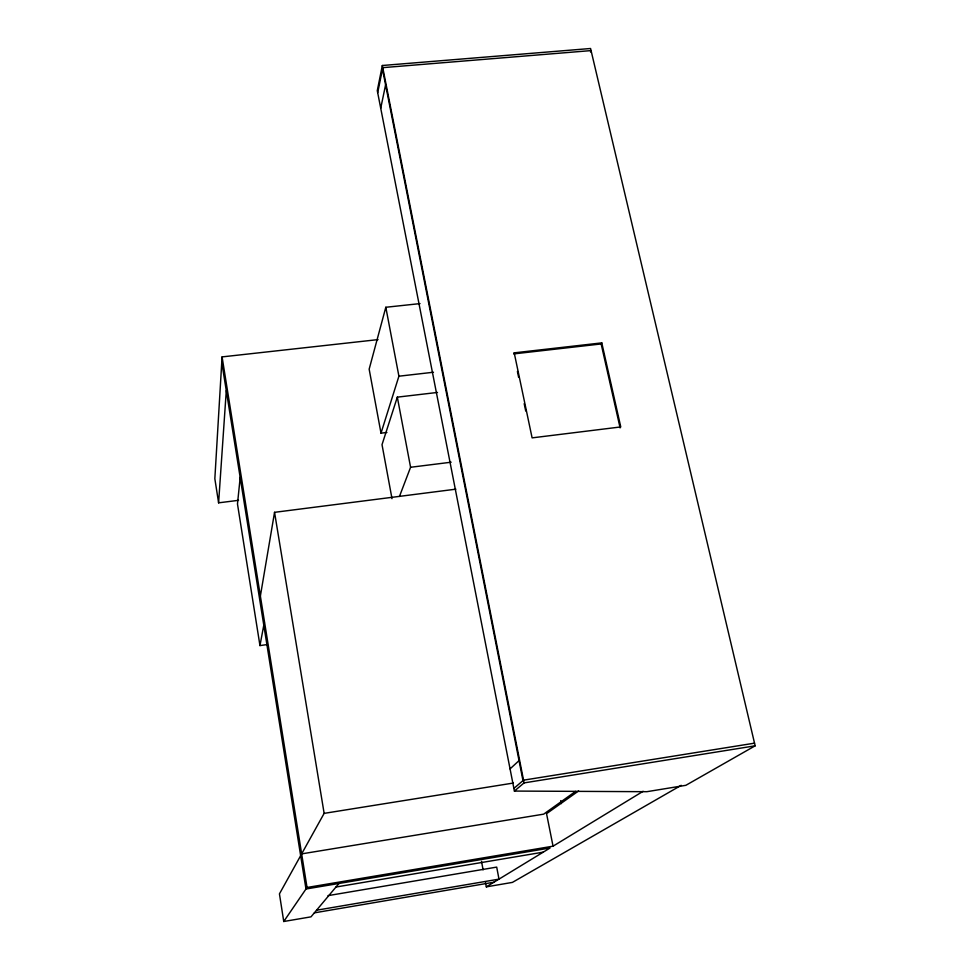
<?xml version="1.0" encoding="UTF-8"?>
<svg xmlns="http://www.w3.org/2000/svg" width="970" height="970" viewBox="0 0 970 970"><rect width="100%" height="100%" fill="white"/><g stroke="black" fill="none" stroke-linecap="round" stroke-linejoin="round"><path stroke-width="1.45" d="M378.058 339.609L222.081 356.899L214.843 478.707L218.602 502.836L238.547 500.326M218.602 502.836L226.289 390.595M240.208 477.204L237.48 503.988L259.96 645.584L267.429 644.529M260.372 596.077L274.546 512.33L455.864 489.171M259.96 645.584L264.373 622.097M382.338 65.499L377.281 90.647L514.403 791.071L646.869 791.69L685.863 785.312L755.157 745.821L590.572 48.5L382.338 65.499L524.079 782.899L514.403 791.071M377.694 92.744L382.762 67.657L591.069 50.598L590.5 52.016M380.725 108.252L385.587 84.887M420.034 303.598L385.817 307.272L369.158 369.17L381.004 433.166L386.897 432.45M381.004 433.166L398.912 376.202L385.817 307.272M437.494 392.438L397.324 397.142L382.022 444.672L392.001 498.677M399.458 496.446L410.577 467.273L397.324 397.142M514.209 352.85L513.712 353.904L601.157 343.95L601.776 342.883L514.209 352.85L532.106 437.87L620.764 426.933L601.776 342.883M300.651 855.673L279.445 893.867L283.749 921.5L311.006 916.844L338.954 883.464M274.546 512.33L324.138 813.369L301.646 853.879L543.673 814.145L575.574 791.387M283.749 921.5L307.029 887.477L222.081 356.899M510.062 768.895L519.035 760.613M513.882 788.404L523.533 780.159L754.527 743.165M578.605 790.938L546.546 813.672L553.045 846.179L307.029 887.477M485.509 882.615L486.309 886.859L550.063 847.998L305.986 889.005L221.754 362.283M553.045 846.179L643.146 791.277M681.207 785.324L512.415 882.397L486.309 886.859M316.547 910.224L498.992 879.135L496.701 867.107L328.005 895.637M314.341 912.855L493.936 882.215M335.972 887.029L543.285 852.145M324.138 813.369L513.36 783.045M524.079 782.899L755.157 745.821M410.577 467.273L451.159 462.205M398.912 376.202L433.481 372.237M601.157 343.95L620.109 427.891M517.41 371.474L518.635 377.33M524.188 403.678L525.728 411.001M560.721 800.626L561.327 803.584M382.471 69.076L522.988 780.632M481.508 861.372L483.108 869.872"/></g></svg>
